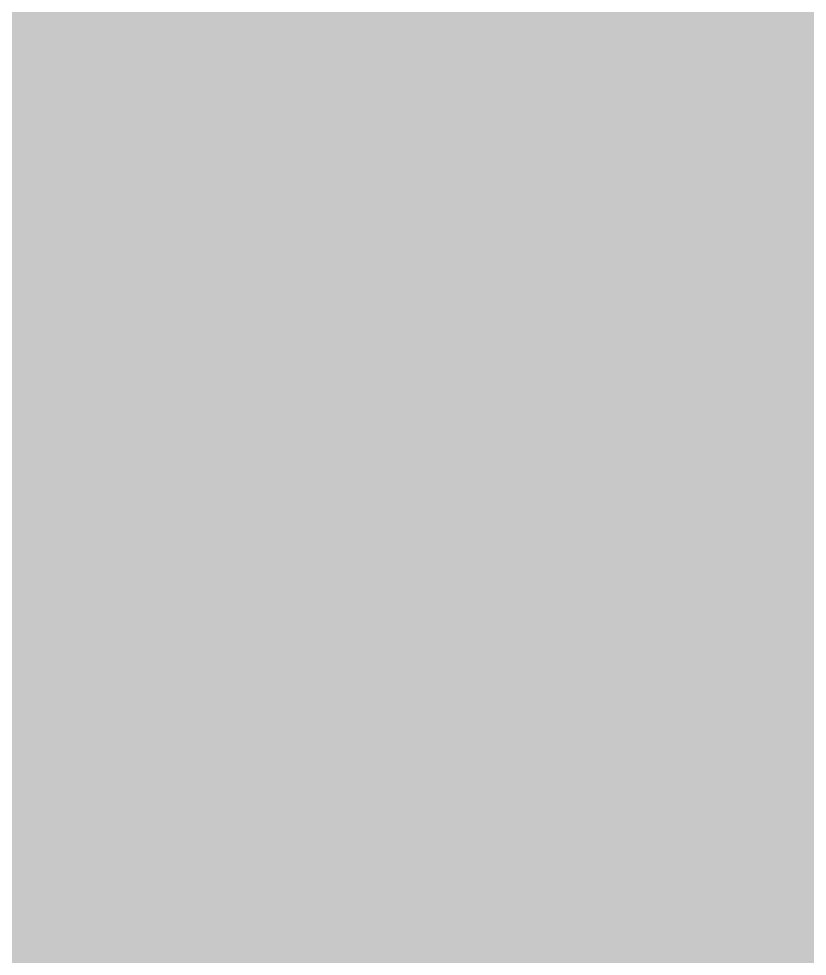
# Model space of a CAD drawing. Header units: inches. Extents: x -4294 to -464, y 9706 to 12475.
# Drawn here: x -2983.498 to -2982.223, y 10933.374 to 10934.89 of the extents above; entities that cross this region are included whole.
import ezdxf

# ---------------------------------------------------------------- set-up
doc = ezdxf.new("R2010")
doc.units = ezdxf.units.IN
doc.header["$MEASUREMENT"] = 0
doc.layers.add('0-1', color=7, linetype='Continuous', lineweight=5)
doc.layers.add('A-FLOR-PATT-3', color=7, linetype='Continuous', lineweight=9)

# ---------------------------------------------------------------- blocks, each defined once
blk = doc.blocks.new('CTR - 1st Phase - Shell_rvt-1-FLOOR PLAN - 1ST FLOOR')
at = {"layer": 'A-FLOR-PATT-3'}
h = blk.add_hatch(dxfattribs=at)
h.set_pattern_fill('FP_18', color=256, style=0, pattern_type=2)
h.set_pattern_definition([(0, (0, 3.262), (19.2, 4.799), [1.584, -12.816, 1.584, -12.816, -76.8]), (0, (0, 3.262), (19.2, 4.799), [-28.8, 1.584, -27.216, 1.584, -12.816, -33.6]), (0, (0, 3.262), (19.2, 4.799), [-72, 1.584, -8.016, 1.584, -22.416]), (120.004, (7.2, 5.662), (-13.756915, 14.2249953), [1.584, -12.815, 1.584, -12.815, -76.791]), (120.004, (7.2, 5.662), (-13.756915, 14.2249953), [-28.797, 1.584, -27.213, 1.584, -12.815, -33.596]), (120.004, (7.2, 5.662), (-13.756915, 14.2249953), [-71.992, 1.584, -8.015, 1.584, -22.413]), (239.996, (9.6, 15.26), (-5.4429063, -19.0247097), [1.584, -12.815, 1.584, -12.815, -76.791]), (239.996, (9.6, 15.26), (-5.4429063, -19.0247097), [-28.797, 1.584, -27.213, 1.584, -12.815, -33.596]), (239.996, (9.6, 15.26), (-5.4429063, -19.0247097), [-71.992, 1.584, -8.015, 1.584, -22.413])])
h.paths.add_polyline_path([(-2710.5362, 10821.4894), (-2671.7334, 10821.4894), (-2772.3237, 10911.054), (-2772.3237, 10821.4894), (-2719.3147, 10821.4894)], flags=0)
h.paths.add_polyline_path([(-2945.3112, 10821.4894), (-2925.9237, 10821.4894), (-2925.9237, 10857.3894), (-2930.1737, 10857.3894), (-2930.1737, 10938.4394), (-2831.9237, 10938.4394), (-2831.9237, 10934.1894), (-2808.3237, 10934.1894), (-2808.3237, 10943.108), (-2924.8263, 11046.8407), (-2925.2195, 11045.804), (-2926.2466, 11044.316), (-2927.6, 11043.117), (-2929.2009, 11042.2768), (-2930.9564, 11041.8441), (-2932.7645, 11041.8441), (-2934.52, 11042.2768), (-2936.1209, 11043.117), (-2937.4743, 11044.316), (-2937.8979, 11044.9297), (-2983.5237, 11022.7853), (-2983.5237, 10821.4894), (-2983.3362, 10821.4894), (-2983.3362, 10821.9894), (-2945.3112, 10821.9894)], flags=0)
h.paths.add_polyline_path([(-3175.3362, 10821.4894), (-3175.3362, 10821.9894), (-3137.3112, 10821.9894), (-3137.3112, 10821.4894), (-3137.1237, 10821.4894), (-3137.1237, 10857.3894), (-3141.3737, 10857.3894), (-3141.3737, 10938.4394), (-3043.1237, 10938.4394), (-3043.1237, 10934.1894), (-3019.5237, 10934.1894), (-3019.5237, 11005.3128), (-3213.9237, 10910.9613), (-3213.9237, 10821.4894), (-3201.6926, 10821.4894)], flags=0)
h.paths.add_polyline_path([(-3394.6438, 10821.4894), (-3367.5237, 10821.4894), (-3367.5237, 10836.412), (-3398.2612, 10821.4894), (-3396.9069, 10821.4894)], flags=0)

msp = doc.modelspace()

# ---------------------------------------------------------------- block references
at = {"layer": '0-1'}
msp.add_blockref('CTR - 1st Phase - Shell_rvt-1-FLOOR PLAN - 1ST FLOOR', (0, 0), dxfattribs=at)

doc.saveas('drawing.dxf')
